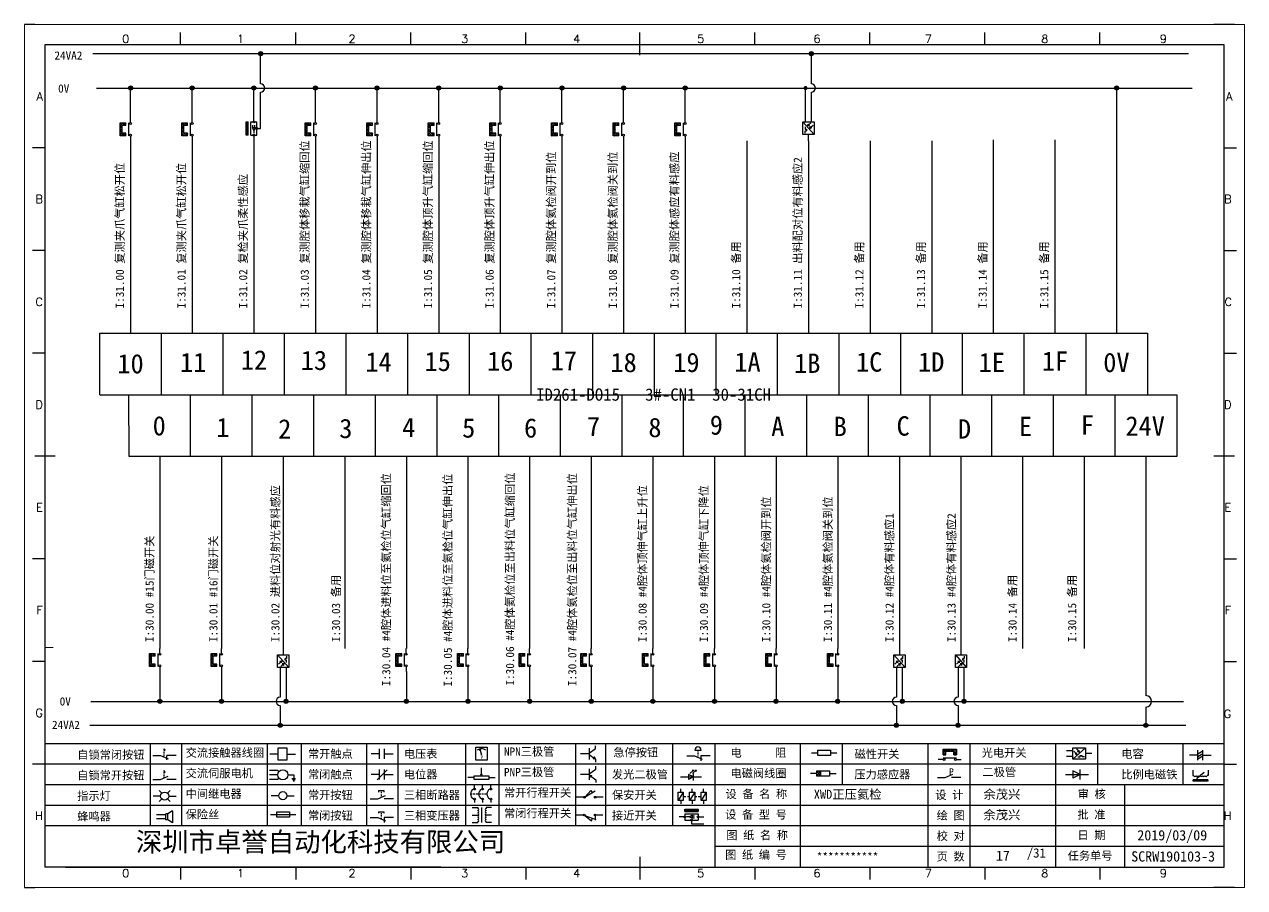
# Model space of a CAD drawing. Header units: millimetres. Extents: x -300 to 54435, y -106 to 60527.
# Drawn here: x 75.8 to 372.8, y 1288.7 to 1498.7 of the extents above; entities that cross this region are included whole.
import ezdxf
from ezdxf.enums import TextEntityAlignment as Align

# ---------------------------------------------------------------- set-up
doc = ezdxf.new("R2010")
doc.units = ezdxf.units.MM
doc.layers.add('AE_BOR', color=1, linetype='Continuous')
doc.layers.add('MISC', color=2, linetype='Continuous')
doc.styles.get("Standard").update_dxf_attribs({"font": ''})
doc.styles.add('WD', font='romans.shx', dxfattribs={"width": 0.8, "bigfont": 'gbcbig.shx'})
doc.styles.add('样式 0', font='')
doc.styles.add('汉字', font='')
doc.styles.get('Standard').set_extended_font_data('SimSun')
doc.styles.get('样式 0').set_extended_font_data('KaiTi_GB2312')
doc.styles.get('汉字').set_extended_font_data('新宋体')

# ---------------------------------------------------------------- blocks, each defined once
blk = doc.blocks.new('磁性开关')
at = {"linetype": 'ByBlock'}
h = blk.add_hatch(dxfattribs=at)
h.set_pattern_fill('ANSI31', color=256, scale=0.1, style=0)
h.paths.add_polyline_path([(-1910.88, -776.69), (-1910.88, -775.29), (-1907.69, -775.29), (-1907.69, -776.69), (-1908.31, -776.69), (-1908.31, -775.79), (-1910.25, -775.79), (-1910.25, -776.69)])
for p, q in [((-1910.91, -777.81), (-1912.09, -777.81)), ((-1910.88, -776.69), (-1910.88, -775.29)), ((-1910.88, -775.29), (-1907.69, -775.29)), ((-1910.88, -776.69), (-1910.25, -776.69)), ((-1910.88, -777.39), (-1907.69, -777.39)), ((-1910.25, -776.69), (-1910.25, -775.79)), ((-1910.25, -775.79), (-1908.31, -775.79)), ((-1908.31, -776.69), (-1908.31, -775.79)), ((-1908.31, -776.69), (-1907.69, -776.69)), ((-1907.69, -775.29), (-1907.69, -776.69)), ((-1907.66, -777.81), (-1906.48, -777.81))]:
    blk.add_line(p, q, dxfattribs=at)
for centre in [(-1910.68, -777.81), (-1907.88, -777.81)]:
    blk.add_circle(centre, 0.225, dxfattribs=at)
blk = doc.blocks.new('*U4')
at = {"linetype": 'ByBlock'}
for p, q in [((-1909.23, -780.45), (-1909.23, -780.67)), ((-1909.23, -780.45), (-1908.92, -780.84)), ((-1909.23, -780.84), (-1909.23, -781.05)), ((-1911.92, -782.07), (-1910.06, -782.07)), ((-1910.06, -782.07), (-1908.18, -782.88)), ((-1909.23, -781.23), (-1909.23, -781.44)), ((-1909.23, -781.61), (-1909.23, -781.83)), ((-1909.23, -782), (-1909.23, -782.21)), ((-1909.23, -782.38), (-1909.23, -782.43)), ((-1908.52, -783.07), (-1908.52, -782.07)), ((-1906.25, -782.07), (-1908.52, -782.07))]:
    blk.add_line(p, q, dxfattribs=at)
blk = doc.blocks.new('*U6')
at = {"linetype": 'ByBlock'}
for p, q in [((-1911.92, -792.89), (-1910.06, -792.89)), ((-1910.06, -792.89), (-1908.18, -792.08)), ((-1908.88, -791.17), (-1909.23, -790.71)), ((-1909.23, -790.71), (-1909.23, -790.92)), ((-1909.23, -791.09), (-1909.23, -791.31)), ((-1909.23, -791.48), (-1909.23, -791.69)), ((-1909.23, -791.86), (-1909.23, -792.08)), ((-1909.23, -792.25), (-1909.23, -792.47)), ((-1906.25, -792.89), (-1908.52, -792.89))]:
    blk.add_line(p, q, dxfattribs=at)
blk = doc.blocks.new('蜂鸣器')
at = {"linetype": 'ByBlock'}
for p, q in [((-1907.17, -795.53), (-1908.25, -796.26)), ((-1907.17, -795.53), (-1907.17, -798.41)), ((-1908.8, -796.48), (-1911.01, -796.48)), ((-1908.8, -797.46), (-1911.01, -797.46)), ((-1908.25, -796.26), (-1908.8, -796.26)), ((-1908.8, -797.68), (-1908.8, -796.26)), ((-1908.25, -797.68), (-1908.8, -797.68)), ((-1908.25, -797.68), (-1908.25, -796.26)), ((-1907.17, -798.41), (-1908.25, -797.68))]:
    blk.add_line(p, q, dxfattribs=at)
blk = doc.blocks.new('指示灯')
at = {"linetype": 'ByBlock'}
for p, q in [((-1854.25, -776.92), (-1856.06, -776.92)), ((-1854.62, -775.59), (-1853.97, -776.23)), ((-1854.62, -778.25), (-1853.97, -777.61)), ((-1851.9, -775.59), (-1852.54, -776.23)), ((-1851.9, -778.25), (-1852.54, -777.61)), ((-1852.26, -776.92), (-1850.45, -776.92))]:
    blk.add_line(p, q, dxfattribs=at)
blk.add_circle((-1853.26, -776.92), 0.992, dxfattribs=at)
blk = doc.blocks.new('光电开关')
at = {"linetype": 'ByBlock'}
h = blk.add_hatch(dxfattribs=at)
h.set_pattern_fill('ANSI31', color=256, scale=0.01, style=0)
h.set_pattern_definition([(45, (0.172267, 0), (-0.0224506403, 0.0224506403), [])])
h.paths.add_polyline_path([(-1882.44, -776.34), (-1882.5, -775.91), (-1882.68, -776.07)])
h.paths.add_polyline_path([(-1882.86, -776.23), (-1882.44, -776.34), (-1882.68, -776.07)])
h.paths.add_polyline_path([(-1883.05, -776.88), (-1883.11, -776.45), (-1883.29, -776.61)])
h.paths.add_polyline_path([(-1883.47, -776.77), (-1883.05, -776.88), (-1883.29, -776.61)])
for p, q in [((-1884.01, -775.96), (-1885.56, -775.96)), ((-1884.01, -777.39), (-1885.56, -777.39)), ((-1880.91, -775.3), (-1884.01, -778.05)), ((-1883.75, -776.09), (-1883.05, -776.88)), ((-1883.11, -776.45), (-1883.47, -776.77)), ((-1883.05, -776.88), (-1883.47, -776.77)), ((-1883.14, -775.55), (-1882.44, -776.34)), ((-1883.05, -776.88), (-1883.11, -776.45)), ((-1882.5, -775.91), (-1882.86, -776.23)), ((-1882.44, -776.34), (-1882.86, -776.23)), ((-1882.78, -777.47), (-1882.23, -777.47)), ((-1882.44, -776.34), (-1882.5, -775.91)), ((-1882.23, -777.47), (-1882.23, -777.14)), ((-1882.23, -777.14), (-1881.78, -777.14)), ((-1881.78, -777.47), (-1881.78, -777.14)), ((-1881.23, -777.47), (-1881.78, -777.47)), ((-1879.37, -776.67), (-1880.91, -776.67))]:
    blk.add_line(p, q, dxfattribs=at)
blk.add_lwpolyline([(-1884.01, -775.3), (-1880.91, -775.3), (-1880.91, -778.05), (-1884.01, -778.05)], close=True, dxfattribs=at)
blk = doc.blocks.new('交流接触器线圈')
at = {"linetype": 'ByBlock'}
for p, q in [((-1880.82, -781.77), (-1882.87, -781.77)), ((-1878.72, -781.77), (-1876.67, -781.77))]:
    blk.add_line(p, q, dxfattribs=at)
blk.add_lwpolyline([(-1880.82, -780.28), (-1878.72, -780.28), (-1878.72, -783.26), (-1880.82, -783.26)], close=True, dxfattribs=at)
blk = doc.blocks.new('交流伺服电机')
at = {"linetype": 'ByBlock'}
for p, q in [((-1880.97, -785.75), (-1882.94, -785.75)), ((-1880.97, -786.85), (-1882.94, -786.85)), ((-1880.97, -785.75), (-1880.65, -786.03)), ((-1878.49, -786.85), (-1877.07, -786.85)), ((-1877.07, -786.85), (-1877.07, -787.72)), ((-1880.97, -787.94), (-1882.94, -787.94)), ((-1880.97, -787.94), (-1880.65, -787.67)), ((-1877.54, -787.72), (-1876.59, -787.72)), ((-1877.38, -788.01), (-1876.75, -788.01)), ((-1877.23, -788.29), (-1876.9, -788.29))]:
    blk.add_line(p, q, dxfattribs=at)
blk.add_circle((-1879.73, -786.85), 1.24, dxfattribs=at)
blk = doc.blocks.new('中间继电器')
at = {"linetype": 'ByBlock'}
for p, q in [((-1880.72, -791.92), (-1882.54, -791.92)), ((-1878.74, -791.92), (-1876.92, -791.92))]:
    blk.add_line(p, q, dxfattribs=at)
blk.add_circle((-1879.73, -791.92), 0.992, dxfattribs=at)
blk = doc.blocks.new('保险丝')
at = {"linetype": 'ByBlock'}
blk.add_line((-1882.72, -796.49), (-1876.55, -796.49), dxfattribs=at)
blk.add_lwpolyline([(-1881.2, -795.86), (-1878.06, -795.86), (-1878.06, -797.12), (-1881.2, -797.12)], close=True, dxfattribs=at)
blk = doc.blocks.new('常开按钮')
at = {"linetype": 'ByBlock'}
for p, q in [((-1910.06, -787.73), (-1908.18, -786.93)), ((-1909.9, -785.68), (-1908.56, -785.68)), ((-1909.9, -785.68), (-1909.9, -786.07)), ((-1909.23, -785.68), (-1909.23, -785.89)), ((-1909.23, -786.06), (-1909.23, -786.28)), ((-1909.23, -786.45), (-1909.23, -786.67)), ((-1909.23, -786.84), (-1909.23, -787.05)), ((-1908.56, -785.68), (-1908.56, -786.07)), ((-1911.92, -787.73), (-1910.06, -787.73)), ((-1909.23, -787.22), (-1909.23, -787.38)), ((-1906.25, -787.73), (-1908.52, -787.73))]:
    blk.add_line(p, q, dxfattribs=at)
blk = doc.blocks.new('常开触点')
at = {"linetype": 'ByBlock'}
for p, q in [((-1853.82, -782.99), (-1853.82, -780.56)), ((-1852.6, -782.99), (-1852.6, -780.56)), ((-1853.82, -781.77), (-1855.88, -781.77)), ((-1852.6, -781.77), (-1850.55, -781.77))]:
    blk.add_line(p, q, dxfattribs=at)
blk = doc.blocks.new('常闭触点')
at = {"linetype": 'ByBlock'}
for p, q in [((-1853.82, -786.77), (-1855.88, -786.77)), ((-1852.01, -785.66), (-1854.43, -788.1)), ((-1853.82, -787.99), (-1853.82, -785.56)), ((-1852.6, -787.99), (-1852.6, -785.56)), ((-1852.6, -786.77), (-1850.55, -786.77))]:
    blk.add_line(p, q, dxfattribs=at)
blk = doc.blocks.new('常闭按钮')
at = {"linetype": 'ByBlock'}
for p, q in [((-1856.13, -792.28), (-1854.28, -792.28)), ((-1854.28, -792.28), (-1852.4, -793.09)), ((-1854.11, -790.83), (-1852.77, -790.83)), ((-1854.11, -790.83), (-1854.11, -791.22)), ((-1853.44, -790.83), (-1853.44, -791.04)), ((-1853.44, -791.21), (-1853.44, -791.43)), ((-1853.44, -791.6), (-1853.44, -791.82)), ((-1853.44, -791.99), (-1853.44, -792.2)), ((-1853.44, -792.37), (-1853.44, -792.53)), ((-1852.77, -790.83), (-1852.77, -791.22)), ((-1850.47, -792.28), (-1852.73, -792.28)), ((-1852.73, -792.28), (-1852.73, -793.43))]:
    blk.add_line(p, q, dxfattribs=at)
blk = doc.blocks.new('电磁阀线圈')
at = {"linetype": 'ByBlock'}
for p, q in [((-1854.61, -795.92), (-1853.75, -797.16)), ((-1853.75, -795.92), (-1854.61, -797.16)), ((-1853.75, -795.92), (-1853.75, -797.16)), ((-1854.61, -796.54), (-1856.17, -796.54)), ((-1851.53, -796.54), (-1849.97, -796.54))]:
    blk.add_line(p, q, dxfattribs=at)
blk.add_lwpolyline([(-1854.61, -795.92), (-1851.53, -795.92), (-1851.53, -797.16), (-1854.61, -797.16)], close=True, dxfattribs=at)
blk = doc.blocks.new('电压表')
at = {"linetype": 'ByBlock'}
for p, q in [((-1814.84, -780.75), (-1814.91, -781.13)), ((-1814.6, -781.05), (-1814.91, -781.13)), ((-1814.84, -780.75), (-1814.46, -782.26)), ((-1814.84, -780.75), (-1814.6, -781.05))]:
    blk.add_line(p, q, dxfattribs=at)
blk.add_lwpolyline([(-1815.84, -780.34), (-1813.07, -780.34), (-1813.07, -783.49), (-1815.84, -783.49)], close=True, dxfattribs=at)
blk.add_arc((-1814.46, -782.26), 1.56, 46.8313, 133.1687, dxfattribs=at)
at = {"linetype": 'ByBlock', "insert": (-1814.7, -782.39), "char_height": 0.75, "width": 0.6768, "attachment_point": 1}
blk.add_mtext('V', dxfattribs=at)
blk = doc.blocks.new('电位器')
at = {"linetype": 'ByBlock'}
for p, q in [((-1814.45, -787.3), (-1814.62, -786.96)), ((-1814.62, -786.96), (-1814.27, -786.96)), ((-1814.45, -787.3), (-1814.45, -785.39)), ((-1814.45, -787.3), (-1814.27, -786.96)), ((-1816.21, -787.75), (-1817.79, -787.75)), ((-1812.68, -787.75), (-1811.1, -787.75))]:
    blk.add_line(p, q, dxfattribs=at)
blk.add_lwpolyline([(-1816.21, -787.3), (-1812.68, -787.3), (-1812.68, -788.2), (-1816.21, -788.2)], close=True, dxfattribs=at)
blk = doc.blocks.new('三相断路器')
at = {"linetype": 'ByBlock'}
for p, q in [((-1816.17, -790.33), (-1816.17, -789.7)), ((-1814.17, -790.33), (-1814.17, -789.7)), ((-1812.18, -790.33), (-1812.18, -789.7)), ((-1817.14, -791.74), (-1816.72, -791.74)), ((-1816.45, -791.74), (-1816.03, -791.74)), ((-1815.76, -791.74), (-1815.34, -791.74)), ((-1815.07, -791.74), (-1814.65, -791.74)), ((-1814.38, -791.74), (-1813.96, -791.74)), ((-1813.69, -791.74), (-1813.27, -791.74)), ((-1816.17, -793.19), (-1816.17, -793.83)), ((-1814.17, -793.19), (-1814.17, -793.83)), ((-1812.18, -793.19), (-1812.18, -793.83))]:
    blk.add_line(p, q, dxfattribs=at)
for centre in [(-1816.17, -790.55), (-1816.17, -792.98), (-1814.17, -790.55), (-1814.17, -792.98), (-1812.18, -790.55), (-1812.18, -792.98)]:
    blk.add_circle(centre, 0.219, dxfattribs=at)
for centre in [(-1815.81, -791.74), (-1813.82, -791.74), (-1811.83, -791.74)]:
    blk.add_arc(centre, 1.32, 115.5791, 244.4209, dxfattribs=at)
blk = doc.blocks.new('三相变压器')
at = {"linetype": 'ByBlock'}
for p, q in [((-1816.69, -795.03), (-1815.37, -795.03)), ((-1815.37, -795.03), (-1815.37, -795.24)), ((-1814.34, -798.7), (-1814.34, -795.04)), ((-1812, -795.03), (-1813.32, -795.03)), ((-1813.32, -795.03), (-1813.32, -795.24)), ((-1816.69, -796.87), (-1815.37, -796.87)), ((-1816.69, -798.71), (-1815.37, -798.71)), ((-1815.37, -798.71), (-1815.37, -798.5)), ((-1812, -796.87), (-1813.32, -796.87)), ((-1813.32, -798.71), (-1813.32, -798.5)), ((-1812, -798.71), (-1813.32, -798.71))]:
    blk.add_line(p, q, dxfattribs=at)
for centre, start, end in [((-1815.37, -795.51), 270, 90), ((-1815.37, -796.06), 270, 90), ((-1813.32, -795.51), 90, 270), ((-1813.32, -796.06), 90, 270), ((-1815.37, -796.6), 270, 90), ((-1815.37, -797.14), 270, 90), ((-1815.37, -797.68), 270, 90), ((-1815.37, -798.23), 270, 90), ((-1813.32, -796.6), 90, 270), ((-1813.32, -797.14), 90, 270), ((-1813.32, -797.68), 90, 270), ((-1813.32, -798.23), 90, 270)]:
    blk.add_arc(centre, 0.271, start, end, dxfattribs=at)
blk = doc.blocks.new('压力感应器')
at = {"linetype": 'ByBlock'}
for p, q in [((-1817.44, -777.73), (-1815.59, -777.73)), ((-1815.59, -777.73), (-1813.71, -776.93)), ((-1811.78, -777.73), (-1814.05, -777.73))]:
    blk.add_line(p, q, dxfattribs=at)
at = {"linetype": 'ByBlock', "insert": (-1814.65, -775.48), "char_height": 1.68, "width": 1.2242, "attachment_point": 1}
blk.add_mtext('{\\fNSimSun|b0|i0|c134|p49;P}', dxfattribs=at)
blk = doc.blocks.new('二极管')
at = {"linetype": 'ByBlock'}
for p, q in [((-1787.52, -776.77), (-1781.92, -776.77)), ((-1783.97, -776.77), (-1785.69, -775.9)), ((-1785.69, -775.9), (-1785.69, -777.65)), ((-1783.97, -776.77), (-1785.69, -777.65)), ((-1783.97, -777.99), (-1783.97, -775.56))]:
    blk.add_line(p, q, dxfattribs=at)
blk = doc.blocks.new('NPN三极管')
at = {"linetype": 'ByBlock'}
for p, q in [((-1785.73, -780.61), (-1785.73, -783.32)), ((-1785.73, -781.82), (-1784.15, -780.66)), ((-1784.15, -780.66), (-1784.15, -779.98)), ((-1785.73, -781.97), (-1787.81, -781.97)), ((-1785.73, -782.11), (-1784.15, -783.27)), ((-1784.41, -782.73), (-1784.74, -783.18)), ((-1784.15, -783.27), (-1784.74, -783.18)), ((-1784.15, -783.27), (-1784.41, -782.73)), ((-1784.15, -783.27), (-1784.15, -783.96))]:
    blk.add_line(p, q, dxfattribs=at)
blk = doc.blocks.new('PNP三极管')
at = {"linetype": 'ByBlock'}
for p, q in [((-1784.9, -786.74), (-1786.98, -786.74)), ((-1784.9, -785.38), (-1784.9, -788.09)), ((-1784.9, -786.59), (-1783.32, -785.43)), ((-1784.9, -786.88), (-1783.32, -788.04)), ((-1784.9, -786.88), (-1784.31, -786.97)), ((-1784.9, -786.88), (-1784.64, -787.42)), ((-1784.31, -786.97), (-1784.64, -787.42)), ((-1783.32, -785.43), (-1783.32, -784.75)), ((-1783.32, -788.04), (-1783.32, -788.73))]:
    blk.add_line(p, q, dxfattribs=at)
blk = doc.blocks.new('常开行程开关')
at = {"linetype": 'ByBlock'}
for p, q in [((-1786.29, -792.3), (-1788.01, -792.3)), ((-1785.89, -792.17), (-1784.52, -790.62)), ((-1785.89, -792.17), (-1783.43, -790.72)), ((-1784.52, -790.62), (-1784.19, -791.17)), ((-1781.48, -792.3), (-1783.21, -792.3))]:
    blk.add_line(p, q, dxfattribs=at)
for centre in [(-1786.07, -792.3), (-1783.42, -792.3)]:
    blk.add_circle(centre, 0.219, dxfattribs=at)
blk = doc.blocks.new('常闭行程开关')
at = {"linetype": 'ByBlock'}
for p, q in [((-1786.34, -796.62), (-1788.07, -796.62)), ((-1785.93, -796.72), (-1783.25, -797.7)), ((-1785.93, -796.72), (-1784.3, -798)), ((-1784.3, -798), (-1784.08, -797.4)), ((-1783.48, -796.84), (-1783.48, -797.85)), ((-1781.54, -796.62), (-1783.26, -796.62))]:
    blk.add_line(p, q, dxfattribs=at)
for centre in [(-1786.12, -796.62), (-1783.48, -796.62)]:
    blk.add_circle(centre, 0.219, dxfattribs=at)
blk = doc.blocks.new('电容')
at = {"linetype": 'ByBlock'}
for p, q in [((-1756.08, -782.99), (-1756.08, -780.56)), ((-1754.86, -780.79), (-1756.08, -781.55)), ((-1754.86, -782.99), (-1754.86, -780.56)), ((-1756.08, -781.77), (-1758.13, -781.77)), ((-1754.86, -781.44), (-1756.08, -782.2)), ((-1754.86, -781.99), (-1756.08, -782.75)), ((-1754.86, -781.77), (-1752.81, -781.77))]:
    blk.add_line(p, q, dxfattribs=at)
blk = doc.blocks.new('发光二极管')
at = {"linetype": 'ByBlock'}
for p, q in [((-1758.01, -786.77), (-1752.89, -786.77)), ((-1754.84, -786.77), (-1756.04, -786.16)), ((-1756.04, -786.16), (-1756.04, -787.39)), ((-1754.84, -786.77), (-1756.04, -787.39)), ((-1755.78, -785.92), (-1754.89, -785.14)), ((-1754.89, -785.14), (-1755.2, -785.22)), ((-1755.2, -785.22), (-1755.01, -785.43)), ((-1755.08, -785.92), (-1754.18, -785.14)), ((-1754.89, -785.14), (-1755.01, -785.43)), ((-1754.84, -787.63), (-1754.84, -785.92)), ((-1754.18, -785.14), (-1754.49, -785.22)), ((-1754.49, -785.22), (-1754.31, -785.43)), ((-1754.18, -785.14), (-1754.31, -785.43))]:
    blk.add_line(p, q, dxfattribs=at)
blk = doc.blocks.new('比例电磁阀')
at = {"linetype": 'ByBlock'}
for p, q in [((-1757.26, -775.38), (-1757.26, -776.71)), ((-1757.26, -776.71), (-1757.05, -776.71)), ((-1753.6, -777.73), (-1757.25, -777.73)), ((-1757.25, -778.13), (-1757.25, -777.73)), ((-1753.6, -778.13), (-1757.25, -778.13)), ((-1754.5, -775.98), (-1756.35, -777.44)), ((-1756.35, -777.44), (-1756.25, -777.25)), ((-1756.35, -777.44), (-1756.15, -777.38)), ((-1756.15, -777.38), (-1756.25, -777.25)), ((-1753.58, -776.71), (-1753.8, -776.71)), ((-1753.6, -777.73), (-1753.6, -778.13)), ((-1753.58, -775.38), (-1753.58, -776.71))]:
    blk.add_line(p, q, dxfattribs=at)
for centre in [(-1756.78, -776.71), (-1756.24, -776.71), (-1755.7, -776.71), (-1755.15, -776.71), (-1754.61, -776.71), (-1754.07, -776.71)]:
    blk.add_arc(centre, 0.271, 180, 0, dxfattribs=at)
blk = doc.blocks.new('保安开关')
at = {"linetype": 'ByBlock'}
for p, q in [((-1757.96, -790.79), (-1757.96, -789.97)), ((-1755.17, -790.79), (-1755.17, -789.97)), ((-1752.39, -790.79), (-1752.39, -789.97)), ((-1757.33, -790.79), (-1758.6, -792.81)), ((-1757.96, -792.81), (-1757.96, -793.62)), ((-1757.33, -791.8), (-1756.72, -791.8)), ((-1756.35, -791.8), (-1755.89, -791.8)), ((-1754.54, -790.79), (-1755.81, -792.81)), ((-1755.17, -792.81), (-1755.17, -793.62)), ((-1754.52, -791.8), (-1754.06, -791.8)), ((-1753.69, -791.8), (-1753.08, -791.8)), ((-1751.75, -790.79), (-1753.02, -792.81)), ((-1752.39, -792.81), (-1752.39, -793.62))]:
    blk.add_line(p, q, dxfattribs=at)
for points in [[(-1758.6, -790.79), (-1757.33, -790.79), (-1757.33, -792.81), (-1758.6, -792.81)], [(-1755.81, -790.79), (-1754.54, -790.79), (-1754.54, -792.81), (-1755.81, -792.81)], [(-1753.02, -790.79), (-1751.75, -790.79), (-1751.75, -792.81), (-1753.02, -792.81)]]:
    blk.add_lwpolyline(points, close=True, dxfattribs=at)
blk = doc.blocks.new('接近开关')
at = {"linetype": 'ByBlock'}
h = blk.add_hatch(dxfattribs=at)
h.set_pattern_fill('ANSI31', color=256, scale=0.01, style=0)
h.set_pattern_definition([(45, (-89.131516, -30.795668), (-0.0224506403, 0.0224506403), [])])
h.paths.add_polyline_path([(-1516.96, -1123.35), (-1516.96, -1122.85), (-1513.76, -1122.85), (-1513.76, -1123.35)])
for p, q in [((-1517.18, -1124.71), (-1518.36, -1124.71)), ((-1516.96, -1123.35), (-1516.96, -1122.85)), ((-1516.96, -1122.85), (-1513.76, -1122.85)), ((-1516.96, -1123.35), (-1513.76, -1123.35)), ((-1516.96, -1123.95), (-1513.76, -1123.95)), ((-1516.96, -1123.95), (-1516.96, -1125.47)), ((-1516.96, -1125.47), (-1513.76, -1125.47)), ((-1515.91, -1124.71), (-1516.45, -1124.71)), ((-1515.11, -1124.31), (-1515.91, -1124.71)), ((-1515.11, -1125.11), (-1515.91, -1124.71)), ((-1515.33, -1124.53), (-1515.17, -1124.53)), ((-1515.33, -1124.88), (-1515.17, -1124.88)), ((-1515.25, -1124.45), (-1515.25, -1124.61)), ((-1515.11, -1124.31), (-1515.11, -1125.11)), ((-1515.11, -1124.48), (-1514.58, -1124.48)), ((-1515.11, -1124.94), (-1514.58, -1124.94)), ((-1513.76, -1122.85), (-1513.76, -1123.35)), ((-1513.76, -1123.95), (-1513.76, -1125.47)), ((-1513.54, -1124.71), (-1512.36, -1124.71)), ((-1515.36, -1125.69), (-1515.36, -1126.36)), ((-1515.36, -1126.36), (-1512.36, -1126.36))]:
    blk.add_line(p, q, dxfattribs=at)
for centre in [(-1516.96, -1124.71), (-1515.36, -1125.47), (-1513.76, -1124.71)]:
    blk.add_circle(centre, 0.225, dxfattribs=at)
blk = doc.blocks.new('电阻')
at = {"linetype": 'ByBlock'}
for p, q in [((-3.09, 0), (-1.57, 0)), ((1.57, 0), (3.09, 0))]:
    blk.add_line(p, q, dxfattribs=at)
blk.add_lwpolyline([(-1.57, 0.63), (1.57, 0.63), (1.57, -0.63), (-1.57, -0.63)], close=True, dxfattribs=at)
blk = doc.blocks.new('急停按钮')
at = {"linetype": 'ByBlock'}
for p, q in [((-1.86, 0), (0, 0)), ((0, 0), (1.88, -0.81)), ((0.06, 1.45), (1.61, 1.45)), ((0.83, 1.45), (0.83, 1.24)), ((0.83, 1.07), (0.83, 0.85)), ((0.83, 0.68), (0.83, 0.47)), ((0.83, 0.29), (0.83, 0.08)), ((3.81, 0), (1.54, 0)), ((1.54, 0), (1.54, -1.15)), ((0.83, -0.09), (0.83, -0.24))]:
    blk.add_line(p, q, dxfattribs=at)
blk.add_arc((0.83, 1.45), 0.774, 0, 180)

msp = doc.modelspace()

# ---------------------------------------------------------------- hatches: boundary and pattern name
at = {"lineweight": -2}
h = msp.add_hatch(color=0, dxfattribs=at)
edge = h.paths.add_edge_path()
edge.add_arc((133.291, 1491.582), 0.5, 0, 360)
h = msp.add_hatch(color=0, dxfattribs=at)
edge = h.paths.add_edge_path()
edge.add_arc((267.356, 1491.582), 0.5, 0, 360)
h = msp.add_hatch(color=0, dxfattribs=at)
edge = h.paths.add_edge_path()
edge.add_arc((101.643, 1483.219), 0.5, 0, 360)
h = msp.add_hatch(color=0, dxfattribs=at)
edge = h.paths.add_edge_path()
edge.add_arc((116.643, 1483.219), 0.5, 0, 360)
h = msp.add_hatch(color=0, dxfattribs=at)
edge = h.paths.add_edge_path()
edge.add_arc((131.643, 1483.219), 0.5, 0, 360)
h = msp.add_hatch(color=0, dxfattribs=at)
edge = h.paths.add_edge_path()
edge.add_arc((146.643, 1483.219), 0.5, 0, 360)
h = msp.add_hatch(color=0, dxfattribs=at)
edge = h.paths.add_edge_path()
edge.add_arc((161.643, 1483.219), 0.5, 0, 360)
h = msp.add_hatch(color=0, dxfattribs=at)
edge = h.paths.add_edge_path()
edge.add_arc((176.643, 1483.219), 0.5, 0, 360)
h = msp.add_hatch(color=0, dxfattribs=at)
edge = h.paths.add_edge_path()
edge.add_arc((191.643, 1483.219), 0.5, 0, 360)
h = msp.add_hatch(color=0, dxfattribs=at)
edge = h.paths.add_edge_path()
edge.add_arc((206.643, 1483.219), 0.5, 0, 360)
h = msp.add_hatch(color=0, dxfattribs=at)
edge = h.paths.add_edge_path()
edge.add_arc((221.643, 1483.219), 0.5, 0, 360)
h = msp.add_hatch(color=0, dxfattribs=at)
edge = h.paths.add_edge_path()
edge.add_arc((236.643, 1483.219), 0.5, 0, 360)
h = msp.add_hatch(color=0, dxfattribs=at)
edge = h.paths.add_edge_path()
edge.add_arc((265.93, 1483.219), 0.5, 0, 360)
h = msp.add_hatch(color=0, dxfattribs=at)
edge = h.paths.add_edge_path()
edge.add_arc((341.643, 1483.219), 0.5, 0, 360)
h = msp.add_hatch(color=0, dxfattribs=at)
edge = h.paths.add_edge_path()
edge.add_arc((108.768, 1334.007), 0.5, 0, 360)
h = msp.add_hatch(color=0, dxfattribs=at)
edge = h.paths.add_edge_path()
edge.add_arc((123.768, 1334.007), 0.5, 0, 360)
h = msp.add_hatch(color=0, dxfattribs=at)
edge = h.paths.add_edge_path()
edge.add_arc((139.48, 1334.007), 0.5, 0, 360)
h = msp.add_hatch(color=0, dxfattribs=at)
edge = h.paths.add_edge_path()
edge.add_arc((168.768, 1334.007), 0.5, 0, 360)
h = msp.add_hatch(color=0, dxfattribs=at)
edge = h.paths.add_edge_path()
edge.add_arc((183.768, 1334.007), 0.5, 0, 360)
h = msp.add_hatch(color=0, dxfattribs=at)
edge = h.paths.add_edge_path()
edge.add_arc((198.768, 1334.007), 0.5, 0, 360)
h = msp.add_hatch(color=0, dxfattribs=at)
edge = h.paths.add_edge_path()
edge.add_arc((213.768, 1334.007), 0.5, 0, 360)
h = msp.add_hatch(color=0, dxfattribs=at)
edge = h.paths.add_edge_path()
edge.add_arc((228.768, 1334.007), 0.5, 0, 360)
h = msp.add_hatch(color=0, dxfattribs=at)
edge = h.paths.add_edge_path()
edge.add_arc((243.768, 1334.007), 0.5, 0, 360)
h = msp.add_hatch(color=0, dxfattribs=at)
edge = h.paths.add_edge_path()
edge.add_arc((258.768, 1334.007), 0.5, 0, 360)
h = msp.add_hatch(color=0, dxfattribs=at)
edge = h.paths.add_edge_path()
edge.add_arc((273.768, 1334.007), 0.5, 0, 360)
h = msp.add_hatch(color=0, dxfattribs=at)
edge = h.paths.add_edge_path()
edge.add_arc((289.48, 1334.007), 0.5, 0, 360)
h = msp.add_hatch(color=0, dxfattribs=at)
edge = h.paths.add_edge_path()
edge.add_arc((304.48, 1334.007), 0.5, 0, 360)
h = msp.add_hatch(color=0, dxfattribs=at)
edge = h.paths.add_edge_path()
edge.add_arc((138.055, 1328.19), 0.5, 0, 360)
h = msp.add_hatch(color=0, dxfattribs=at)
edge = h.paths.add_edge_path()
edge.add_arc((288.055, 1328.19), 0.5, 0, 360)
h = msp.add_hatch(color=0, dxfattribs=at)
edge = h.paths.add_edge_path()
edge.add_arc((303.055, 1328.19), 0.5, 0, 360)
h = msp.add_hatch(color=0, dxfattribs=at)
edge = h.paths.add_edge_path()
edge.add_arc((348.768, 1328.19), 0.5, 0, 360)

# ---------------------------------------------------------------- linework, layer by layer
at = {"color": 7}
for p, q in [((367.805, 1493.697), (80.805, 1493.697)), ((80.805, 1493.697), (80.805, 1293.697)), ((367.805, 1293.697), (367.805, 1493.697)), ((85.835, 1293.697), (365.335, 1293.697)), ((206.602, 1293.697), (266.552, 1293.697)), ((266.552, 1293.697), (335.337, 1293.697))]:
    msp.add_line(p, q, dxfattribs=at)
at = {"color": 0, "lineweight": -2}
for p, q in [((92.43, 1491.582), (359.183, 1491.582)), ((267.356, 1484.219), (267.356, 1491.582)), ((93.314, 1483.219), (360.067, 1483.219)), ((101.643, 1475.975), (101.643, 1483.219)), ((116.643, 1475.975), (116.643, 1483.219)), ((146.643, 1475.975), (146.643, 1483.219)), ((161.643, 1475.975), (161.643, 1483.219)), ((176.643, 1475.975), (176.643, 1483.219)), ((191.643, 1475.975), (191.643, 1483.219)), ((206.643, 1475.975), (206.643, 1483.219)), ((221.643, 1475.975), (221.643, 1483.219)), ((236.643, 1475.975), (236.643, 1483.219)), ((265.93, 1476.553), (265.93, 1483.219)), ((267.356, 1476.553), (267.356, 1482.219)), ((341.643, 1483.219), (341.643, 1423.613)), ((101.643, 1470.363), (101.643, 1423.613)), ((116.643, 1470.363), (116.643, 1423.613)), ((131.643, 1470.363), (131.643, 1423.613)), ((146.643, 1470.363), (146.643, 1423.613)), ((161.643, 1470.363), (161.643, 1423.613)), ((176.643, 1470.363), (176.643, 1423.613)), ((191.643, 1470.363), (191.643, 1423.613)), ((206.643, 1470.363), (206.643, 1423.613)), ((221.643, 1470.363), (221.643, 1423.613)), ((236.643, 1470.363), (236.643, 1423.613)), ((251.643, 1470.363), (251.643, 1423.613)), ((266.643, 1470.363), (266.643, 1423.613)), ((281.643, 1470.363), (281.643, 1423.613)), ((296.643, 1470.363), (296.643, 1423.613)), ((311.643, 1470.646), (311.643, 1423.613)), ((326.643, 1470.646), (326.643, 1423.613)), ((334.143, 1423.613), (334.143, 1408.613)), ((94.143, 1408.613), (356.268, 1408.613)), ((116.268, 1393.613), (116.268, 1408.613)), ((131.268, 1393.613), (131.268, 1408.613)), ((146.268, 1393.613), (146.268, 1408.613)), ((161.268, 1393.613), (161.268, 1408.613)), ((176.268, 1393.613), (176.268, 1408.613)), ((191.268, 1393.613), (191.268, 1408.613)), ((206.268, 1393.613), (206.268, 1408.613)), ((221.268, 1393.613), (221.268, 1408.613)), ((236.268, 1393.613), (236.268, 1408.613)), ((251.268, 1393.613), (251.268, 1408.613)), ((266.268, 1393.613), (266.268, 1408.613)), ((281.268, 1393.613), (281.268, 1408.613)), ((296.268, 1393.613), (296.268, 1408.613)), ((311.268, 1393.613), (311.268, 1408.613)), ((326.268, 1393.613), (326.268, 1408.613)), ((341.268, 1408.613), (341.268, 1408.613)), ((341.268, 1393.613), (341.268, 1408.613)), ((108.768, 1393.613), (108.768, 1346.863)), ((123.768, 1393.613), (123.768, 1346.863)), ((138.768, 1393.613), (138.768, 1346.863)), ((153.768, 1393.613), (153.768, 1346.863)), ((168.768, 1393.613), (168.768, 1346.863)), ((183.768, 1393.613), (183.768, 1346.863)), ((198.768, 1393.613), (198.768, 1346.863)), ((213.768, 1393.613), (213.768, 1346.863)), ((228.768, 1393.613), (228.768, 1346.863)), ((243.768, 1393.613), (243.768, 1346.863)), ((258.768, 1393.613), (258.768, 1346.863)), ((273.768, 1393.613), (273.768, 1346.863)), ((288.768, 1393.613), (288.768, 1346.863)), ((303.768, 1393.613), (303.768, 1346.863)), ((318.768, 1393.613), (318.768, 1346.863)), ((333.768, 1393.613), (333.768, 1346.863)), ((348.768, 1393.613), (348.768, 1335.401)), ((108.768, 1341.251), (108.768, 1334.007)), ((123.768, 1341.251), (123.768, 1334.007)), ((138.055, 1340.672), (138.055, 1335.007)), ((139.48, 1340.672), (139.48, 1334.007)), ((168.768, 1341.251), (168.768, 1334.007)), ((183.768, 1341.251), (183.768, 1334.007)), ((198.768, 1341.251), (198.768, 1334.007)), ((213.768, 1341.251), (213.768, 1334.007)), ((228.768, 1341.251), (228.768, 1334.007)), ((243.768, 1341.251), (243.768, 1334.007)), ((258.768, 1341.251), (258.768, 1334.007)), ((273.768, 1341.251), (273.768, 1334.007)), ((288.055, 1340.672), (288.055, 1335.007)), ((289.48, 1340.672), (289.48, 1334.007)), ((303.055, 1340.672), (303.055, 1335.007)), ((304.48, 1340.672), (304.48, 1334.007)), ((91.946, 1334.007), (357.936, 1334.007)), ((138.055, 1333.007), (138.055, 1328.19)), ((288.055, 1333.007), (288.055, 1328.19)), ((303.055, 1333.007), (303.055, 1328.19)), ((348.768, 1332.613), (348.768, 1328.19)), ((91.709, 1328.19), (358.462, 1328.19))]:
    msp.add_line(p, q, dxfattribs=at)
for p, q in [((133.291, 1484.219), (133.291, 1491.582)), ((131.643, 1476.365), (131.643, 1483.219)), ((133.291, 1476.365), (133.291, 1482.219))]:
    msp.add_line(p, q)
at = {"color": 7, "lineweight": 9, "ltscale": 0.1}
for p, q in [((80.805, 1347.125), (82.804, 1347.125)), ((177.14, 1293.697), (206.602, 1293.697)), ((205.244, 1293.697), (205.244, 1293.697)), ((205.244, 1293.697), (205.244, 1293.697)), ((205.244, 1293.697), (205.244, 1293.697)), ((205.244, 1293.697), (205.244, 1293.697))]:
    msp.add_line(p, q, dxfattribs=at)
at = {"color": 7, "linetype": 'ByBlock'}
for p, q in [((367.805, 1323.697), (80.805, 1323.697)), ((367.805, 1318.697), (80.805, 1318.697)), ((367.805, 1313.697), (80.805, 1313.697)), ((367.805, 1308.697), (80.805, 1308.697)), ((367.805, 1303.697), (80.805, 1303.697)), ((367.805, 1298.697), (243.828, 1298.697))]:
    msp.add_line(p, q, dxfattribs=at)
at = {"color": 7, "lineweight": -2}
for p, q in [((106.384, 1323.697), (106.384, 1303.697)), ((114.061, 1323.697), (114.061, 1303.697)), ((134.851, 1323.697), (134.851, 1303.697)), ((143.204, 1323.697), (143.204, 1303.697)), ((159.059, 1323.697), (159.059, 1303.697)), ((166.708, 1323.697), (166.708, 1303.697)), ((183.2, 1323.697), (183.2, 1303.697)), ((191.302, 1323.697), (191.302, 1303.697)), ((209.921, 1323.697), (209.921, 1303.697)), ((217.28, 1323.697), (217.28, 1303.697)), ((233.591, 1323.697), (233.591, 1303.697)), ((243.828, 1323.697), (243.828, 1293.781)), ((264.639, 1323.697), (264.639, 1313.697)), ((274.877, 1323.697), (274.877, 1313.697)), ((295.687, 1323.697), (295.687, 1313.697)), ((305.925, 1323.697), (305.925, 1313.697)), ((326.735, 1323.697), (326.735, 1313.697)), ((336.973, 1323.697), (336.973, 1313.697)), ((357.783, 1323.697), (357.783, 1313.697)), ((264.639, 1313.697), (264.639, 1293.781)), ((295.687, 1313.697), (295.687, 1293.697)), ((305.925, 1313.697), (305.925, 1293.697)), ((326.735, 1313.697), (326.735, 1293.697)), ((343.588, 1313.697), (343.588, 1293.697))]:
    msp.add_line(p, q, dxfattribs=at)
at = {"color": 7, "ltscale": 2}
for p, q in [((367.805, 1293.697), (367.805, 1315.143)), ((177.14, 1293.697), (80.805, 1293.697)), ((335.337, 1293.697), (365.335, 1293.697)), ((335.337, 1293.697), (367.805, 1293.697))]:
    msp.add_line(p, q, dxfattribs=at)
at = {"color": 0, "lineweight": -2}
for points in [[(94.143, 1423.613), (109.143, 1423.613)], [(94.143, 1408.613), (94.143, 1423.613)], [(109.143, 1423.613), (124.143, 1423.613)], [(109.143, 1408.613), (109.143, 1423.613)], [(124.143, 1423.613), (139.143, 1423.613)], [(124.143, 1408.613), (124.143, 1423.613)], [(139.143, 1423.613), (154.143, 1423.613)], [(139.143, 1408.613), (139.143, 1423.613)], [(154.143, 1423.613), (169.143, 1423.613)], [(154.143, 1408.613), (154.143, 1423.613)], [(169.143, 1423.613), (184.143, 1423.613)], [(169.143, 1408.613), (169.143, 1423.613)], [(184.143, 1423.613), (199.143, 1423.613)], [(184.143, 1408.613), (184.143, 1423.613)], [(199.143, 1423.613), (214.143, 1423.613)], [(199.143, 1408.613), (199.143, 1423.613)], [(214.143, 1423.613), (229.143, 1423.613)], [(214.143, 1408.613), (214.143, 1423.613)], [(229.143, 1423.613), (244.143, 1423.613)], [(229.143, 1408.613), (229.143, 1423.613)], [(244.143, 1423.613), (259.143, 1423.613)], [(244.143, 1408.613), (244.143, 1423.613)], [(259.143, 1423.613), (274.143, 1423.613)], [(259.143, 1408.613), (259.143, 1423.613)], [(274.143, 1423.613), (289.143, 1423.613)], [(274.143, 1408.613), (274.143, 1423.613)], [(289.143, 1423.613), (304.143, 1423.613)], [(289.143, 1408.613), (289.143, 1423.613)], [(304.143, 1423.613), (319.143, 1423.613)], [(304.143, 1408.613), (304.143, 1423.613)], [(319.143, 1423.613), (334.143, 1423.613)], [(319.143, 1408.613), (319.143, 1423.613)], [(334.143, 1423.613), (349.143, 1423.613), (349.143, 1408.613)], [(116.268, 1393.613), (101.268, 1393.613), (101.232, 1408.613)], [(356.268, 1408.613), (356.268, 1393.613), (341.268, 1393.613)], [(131.268, 1393.613), (116.268, 1393.613)], [(146.268, 1393.613), (131.268, 1393.613)], [(161.268, 1393.613), (146.268, 1393.613)], [(176.268, 1393.613), (161.268, 1393.613)], [(191.268, 1393.613), (176.268, 1393.613)], [(206.268, 1393.613), (191.268, 1393.613)], [(221.268, 1393.613), (206.268, 1393.613)], [(236.268, 1393.613), (221.268, 1393.613)], [(251.268, 1393.613), (236.268, 1393.613)], [(266.268, 1393.613), (251.268, 1393.613)], [(281.268, 1393.613), (266.268, 1393.613)], [(296.268, 1393.613), (281.268, 1393.613)], [(311.268, 1393.613), (296.268, 1393.613)], [(326.268, 1393.613), (311.268, 1393.613)], [(341.268, 1393.613), (326.268, 1393.613)]]:
    msp.add_lwpolyline(points, dxfattribs=at)
for centre in [(133.291, 1491.582), (267.356, 1491.582), (101.643, 1483.219), (116.643, 1483.219), (131.643, 1483.219), (146.643, 1483.219), (161.643, 1483.219), (176.643, 1483.219), (191.643, 1483.219), (206.643, 1483.219), (221.643, 1483.219), (236.643, 1483.219), (341.643, 1483.219), (108.768, 1334.007), (123.768, 1334.007), (139.48, 1334.007), (168.768, 1334.007), (183.768, 1334.007), (198.768, 1334.007), (213.768, 1334.007), (228.768, 1334.007), (243.768, 1334.007), (258.768, 1334.007), (273.768, 1334.007), (289.48, 1334.007), (304.48, 1334.007), (138.055, 1328.19), (288.055, 1328.19), (303.055, 1328.19), (348.768, 1328.19)]:
    msp.add_circle(centre, 0.5, dxfattribs=at)
for centre, start, end in [((133.291, 1483.219), 270, 90), ((267.356, 1483.219), 270, 90), ((138.055, 1334.007), 90, 270), ((288.055, 1334.007), 90, 270), ((303.055, 1334.007), 90, 270)]:
    msp.add_arc(centre, 1, start, end, dxfattribs=at)
at = {"color": 0, "ltscale": 2}
msp.add_arc((348.768, 1334.007), 1.394, 270, 90, dxfattribs=at)
at = {"layer": 'AE_BOR', "color": 7, "lineweight": 30}
for p, q in [((78.335, 1498.697), (75.802, 1498.697)), ((370.335, 1498.697), (365.335, 1498.697)), ((225.585, 1491.197), (225.585, 1496.197)), ((78.305, 1393.697), (83.305, 1393.697)), ((365.305, 1393.697), (370.305, 1393.697)), ((225.585, 1296.197), (225.585, 1291.197)), ((225.585, 1293.697), (225.585, 1291.197)), ((75.802, 1288.697), (78.335, 1288.697)), ((370.335, 1288.697), (365.335, 1288.697))]:
    msp.add_line(p, q, dxfattribs=at)
at = {"layer": 'AE_BOR', "color": 7, "lineweight": 15}
for p, q in [((75.802, 1498.697), (372.802, 1498.697)), ((75.802, 1288.697), (75.802, 1498.697)), ((372.802, 1498.697), (372.802, 1288.697)), ((372.802, 1288.697), (75.802, 1288.697))]:
    msp.add_line(p, q, dxfattribs=at)
at = {"layer": 'AE_BOR', "color": 7}
for p, q in [((113.835, 1493.697), (113.835, 1496.697)), ((141.835, 1493.697), (141.835, 1496.697)), ((169.835, 1493.697), (169.835, 1496.697)), ((197.835, 1493.697), (197.835, 1496.697)), ((225.585, 1493.697), (225.585, 1496.697)), ((253.585, 1493.697), (253.585, 1496.697)), ((281.585, 1493.697), (281.585, 1496.697)), ((309.585, 1493.697), (309.585, 1496.697)), ((337.585, 1493.697), (337.585, 1496.697)), ((80.805, 1468.697), (77.805, 1468.697)), ((367.805, 1468.697), (370.805, 1468.697)), ((80.805, 1443.697), (77.805, 1443.697)), ((367.805, 1443.697), (370.805, 1443.697)), ((80.805, 1418.697), (77.805, 1418.697)), ((367.805, 1418.697), (370.805, 1418.697)), ((80.805, 1368.697), (77.805, 1368.697)), ((367.805, 1368.697), (370.805, 1368.697)), ((80.805, 1343.697), (77.805, 1343.697)), ((367.805, 1343.697), (370.805, 1343.697)), ((80.805, 1318.697), (77.805, 1318.697)), ((367.805, 1318.697), (370.805, 1318.697)), ((113.835, 1293.697), (113.835, 1290.697)), ((141.835, 1293.697), (141.835, 1290.697)), ((169.835, 1293.697), (169.835, 1290.697)), ((197.835, 1293.697), (197.835, 1290.697)), ((225.585, 1293.697), (225.585, 1290.697)), ((253.585, 1293.697), (253.585, 1290.697)), ((281.585, 1293.697), (281.585, 1290.697)), ((309.585, 1293.697), (309.585, 1290.697)), ((337.585, 1293.697), (337.585, 1290.697))]:
    msp.add_line(p, q, dxfattribs=at)

# ---------------------------------------------------------------- block references
at = {"linetype": 'ByBlock'}
for name, p, rotation in [('接近开关', (-993.066, 2988.725), 90.00000000000608), ('光电开关', (1043.316, -409.002), 270), ('磁性开关', (-676.171, 3382.451), 90), ('磁性开关', (-661.171, 3382.451), 90), ('磁性开关', (-631.171, 3382.451), 90), ('磁性开关', (-616.171, 3382.451), 90), ('磁性开关', (-601.171, 3382.451), 90), ('磁性开关', (-586.171, 3382.451), 90), ('磁性开关', (-571.171, 3382.451), 90), ('磁性开关', (-556.171, 3382.451), 90), ('磁性开关', (-541.171, 3382.451), 90), ('磁性开关', (-669.046, 3253.339), 90), ('磁性开关', (-654.046, 3253.339), 90), ('光电开关', (-637.906, 3226.228), 90), ('磁性开关', (-609.046, 3253.339), 90), ('磁性开关', (-594.046, 3253.339), 90), ('磁性开关', (-579.046, 3253.339), 90), ('磁性开关', (-564.046, 3253.339), 90), ('磁性开关', (-549.046, 3253.339), 90), ('磁性开关', (-534.046, 3253.339), 90), ('磁性开关', (-519.046, 3253.339), 90), ('磁性开关', (-504.046, 3253.339), 90), ('光电开关', (-487.906, 3226.228), 90), ('光电开关', (-472.906, 3226.228), 90)]:
    msp.add_blockref(name, p, dxfattribs=dict(at, rotation=rotation))
at = {"color": 7, "linetype": 'ByBlock'}
for name, p in [('*U4', (2018.993, 2102.874)), ('交流接触器线圈', (2018.418, 2102.965)), ('常开触点', (2016.072, 2102.994)), ('电压表', (2001.511, 2103.212)), ('NPN三极管', (1998.999, 2103.199)), ('磁性开关', (2210.331, 2097.656)), ('光电开关', (2215.026, 2097.965)), ('电容', (2117.493, 2102.678)), ('*U6', (2018.993, 2107.874)), ('交流伺服电机', (2018.418, 2102.965)), ('常闭触点', (2016.072, 2102.994)), ('电位器', (2001.511, 2103.212)), ('PNP三极管', (1998.173, 2102.97)), ('发光二极管', (1993.517, 2102.389)), ('电磁阀线圈', (2123.327, 2112.994)), ('压力感应器', (2115.525, 2093.212)), ('二极管', (2116.714, 2092.97)), ('比例电磁阀', (2117.493, 2092.678)), ('三相断路器', (2001.511, 2103.212)), ('指示灯', (1963.208, 2087.874)), ('中间继电器', (2018.418, 2102.965)), ('常开按钮', (2071.858, 2097.994)), ('常开行程开关', (1998.173, 2102.97)), ('保安开关', (1993.517, 2102.678)), ('蜂鸣器', (2018.993, 2102.874)), ('保险丝', (2018.418, 2102.965)), ('常闭按钮', (2016.072, 2097.994)), ('三相变压器', (2001.511, 2103.212)), ('接近开关', (1753.518, 2430.594)), ('常闭行程开关', (1998.173, 2102.97))]:
    msp.add_blockref(name, p, dxfattribs=at)
at = {"color": 7}
for name, p in [('急停按钮', (238.917, 1320.712)), ('电阻', (270.458, 1321.473))]:
    msp.add_blockref(name, p, dxfattribs=at)

# ---------------------------------------------------------------- texts
msp.add_text('17', height=2.5).set_placement((312.269, 1295.208))
at = {"color": 0, "lineweight": -2, "attachment_point": 1}
for s, insert, char_height, width in [('0V', (84.009, 1484.113), 2, 14.27309), ('10', (98.432, 1418.511), 4.7064, 7.20347), ('11', (113.685, 1418.83), 4.7064, 7.20347), ('12', (128.473, 1419.421), 4.7064, 7.20347), ('13', (143.066, 1419.328), 4.7064, 7.20347), ('14', (158.802, 1418.941), 4.7064, 7.20347), ('15', (173.207, 1419.073), 4.7064, 7.20347), ('16', (188.427, 1419.138), 4.7064, 7.20347), ('17', (203.895, 1419.226), 4.7064, 7.20347), ('18', (218.443, 1418.813), 4.7064, 7.20347), ('19', (233.746, 1418.82), 4.7064, 7.20347), ('1A', (248.603, 1418.923), 4.7064, 7.20347), ('1B', (263.151, 1418.614), 4.7064, 7.20347), ('1C', (278.215, 1418.923), 4.7064, 7.20347), ('1D', (293.314, 1418.925), 4.7064, 7.20347), ('1E', (308.068, 1418.821), 4.7064, 7.20347), ('1F', (323.442, 1419.131), 4.7064, 7.20347), ('0V', (338.403, 1418.821), 4.7064, 7.20347), ('ID261-DO15   3#-CN1  30-31CH               ', (200.362, 1410.149), 3, 61.03402), ('0', (107.017, 1403.415), 4.706, 7.20347), ('1', (122.514, 1403.009), 4.706, 7.20347), ('2', (137.576, 1402.651), 4.706, 7.20347), ('3', (152.437, 1402.756), 4.706, 7.20347), ('4', (167.738, 1402.994), 4.706, 7.20347), ('5', (182.344, 1402.875), 4.706, 7.20347), ('6', (197.406, 1402.875), 4.706, 7.20347), ('7', (212.733, 1403.234), 4.706, 7.20347), ('8', (227.675, 1402.996), 4.706, 7.20347), ('9', (242.634, 1403.593), 4.706, 7.20347), ('A', (257.576, 1403.234), 4.706, 7.20347), ('B', (272.782, 1403.239), 4.706, 7.20347), ('C', (288.083, 1403.358), 4.706, 7.20347), ('D', (303.025, 1402.642), 4.706, 7.20347), ('E', (317.876, 1403.241), 4.706, 7.20347), ('F', (332.938, 1403.599), 4.706, 7.20347), ('24V', (343.793, 1403.361), 4.7064, 7.20347), ('0V', (84.384, 1334.992), 2, 14.27309)]:
    msp.add_mtext(s, dxfattribs=dict(at, insert=insert, char_height=char_height, width=width))
at = {"color": 0, "lineweight": -2, "char_height": 2, "width": 71.79445, "attachment_point": 1, "rotation": 90}
for s, insert in [('{\\C256;I:31.03 复测腔体移栽气缸缩回位}', (143.029, 1429.598)), ('{\\C256;I:31.04 复测腔体移栽气缸伸出位}', (158.029, 1429.598)), ('{\\C256;I:31.05 复测腔体顶升气缸缩回位}', (173.029, 1429.598)), ('{\\C256;I:31.06 复测腔体顶升气缸伸出位}', (188.029, 1429.598)), ('{\\C256;I:31.07 复测腔体氦检阀开到位}', (203.029, 1429.598)), ('{\\C256;I:31.08 复测腔体氦检阀关到位}', (218.029, 1429.598)), ('{\\C256;I:31.09 复测腔体感应有料感应}', (233.029, 1429.598)), ('{\\C256;I:31.00 复测夹爪气缸松开位}', (98.029, 1429.598)), ('{\\C256;I:31.01 复测夹爪气缸松开位}', (113.029, 1429.598)), ('{\\C256;I:31.11 出料配对位有料感应2}', (263.029, 1429.598)), ('{\\C256;I:31.02 复检夹爪柔性感应}', (128.029, 1429.598)), ('{\\C256;I:31.10 备用}', (248.029, 1429.598)), ('{\\C256;I:31.12 备用}', (278.029, 1429.598)), ('{\\C256;I:31.13 备用}', (293.029, 1429.598)), ('{\\C256;I:31.14 备用}', (308.029, 1429.598)), ('{\\C256;I:31.15 备用}', (323.029, 1429.598)), ('{\\C256;I:30.04 #4腔体进料位至氦检位气缸缩回位}', (162.861, 1337.728)), ('{\\C256;I:30.05 #4腔体进料位至氦检位气缸伸出位}', (177.849, 1337.597)), ('{\\C256;I:30.06 #4腔体氦检位至出料位气缸缩回位}', (193.001, 1337.858)), ('{\\C256;I:30.07 #4腔体氦检位至出料位气缸伸出位}', (208.152, 1337.728)), ('{\\C256;I:30.02 进料位对射光有料感应}', (135.886, 1348.439)), ('{\\C256;I:30.08 #4腔体顶伸气缸上升位}', (225.252, 1348.439)), ('{\\C256;I:30.09 #4腔体顶伸气缸下降位}', (240.194, 1348.439)), ('{\\C256;I:30.10 #4腔体氦检阀开到位}', (255.366, 1348.439)), ('{\\C256;I:30.11 #4腔体氦检阀关到位}', (270.362, 1348.439)), ('{\\C256;I:30.12 #4腔体有料感应1}', (285.358, 1348.439)), ('{\\C256;I:30.13 #4腔体有料感应2}', (300.448, 1348.439)), ('{\\C256;I:30.00 #15门磁开关}', (105.268, 1348.439)), ('{\\C256;I:30.01 #16门磁开关}', (120.797, 1348.439)), ('{\\C256;I:30.03 备用}', (150.646, 1348.439)), ('{\\C256;I:30.14 备用}', (315.306, 1348.439)), ('{\\C256;I:30.15 备用}', (329.817, 1348.439))]:
    msp.add_mtext(s, dxfattribs=dict(at, insert=insert))
at = {"color": 7, "char_height": 2, "attachment_point": 1, "style": '汉字'}
for s, insert in [('{\\fKaiTi_GB2312|b0|i0|c134|p49;自锁常闭按钮}', (88.661, 1322.011)), ('{\\fKaiTi_GB2312|b0|i0|c134|p49;交流接触器线圈}', (115.055, 1322.505)), ('{\\fKaiTi_GB2312|b0|i0|c134|p49;常开触点}', (144.809, 1322.218)), ('{\\fKaiTi_GB2312|b0|i0|c134|p49;电压表}', (168.168, 1322.227)), ('{\\fKaiTi_GB2312|b0|i0|c134|p49;NPN三极管}', (192.535, 1322.789)), ('{\\fKaiTi_GB2312|b0|i0|c134|p49;急停按钮}', (219.156, 1322.576)), ('{\\fKaiTi_GB2312|b0|i0|c134|p49;电      阻}', (247.663, 1322.504)), ('{\\fKaiTi_GB2312|b0|i0|c134|p49;磁性开关}', (277.874, 1322.168)), ('{\\fKaiTi_GB2312|b0|i0|c134|p49;光电开关}', (308.824, 1322.505)), ('{\\fKaiTi_GB2312|b0|i0|c134|p49;电容}', (342.8, 1322.218)), ('{\\fKaiTi_GB2312|b0|i0|c134|p49;自锁常开按钮}', (88.661, 1317.011)), ('{\\fKaiTi_GB2312|b0|i0|c134|p49;交流伺服电机}', (115.055, 1317.505)), ('{\\fKaiTi_GB2312|b0|i0|c134|p49;常闭触点}', (144.809, 1317.218)), ('{\\fKaiTi_GB2312|b0|i0|c134|p49;电位器}', (168.168, 1317.227)), ('{\\fKaiTi_GB2312|b0|i0|c134|p49;PNP三极管}', (192.535, 1317.789)), ('{\\fKaiTi_GB2312|b0|i0|c134|p49;发光二极管}', (218.823, 1317.218)), ('{\\fKaiTi_GB2312|b0|i0|c134|p49;电磁阀线圈}', (247.663, 1317.504)), ('{\\fKaiTi_GB2312|b0|i0|c134|p49;压力感应器}', (277.821, 1317.227)), ('{\\fKaiTi_GB2312|b0|i0|c134|p49;二极管}', (309.006, 1317.789)), ('{\\fKaiTi_GB2312|b0|i0|c134|p49;比例电磁铁}', (342.8, 1317.218)), ('{\\fKaiTi_GB2312|b0|i0|c134|p49;中间继电器}', (115.055, 1312.505)), ('{\\fKaiTi_GB2312|b0|i0|c134|p49;常开行程开关}', (192.535, 1312.789)), ('{\\fKaiTi_GB2312|b0|i0|c134|p0;设 备 名 称}', (246.456, 1312.452)), ('{\\fKaiTi_GB2312|b0|i0|c134|p0;审 核}', (332.19, 1312.446)), ('{\\fKaiTi_GB2312|b0|i0|c134|p49;指示灯}', (88.661, 1312.011)), ('{\\fKaiTi_GB2312|b0|i0|c134|p49;常开按钮}', (144.809, 1312.218)), ('{\\fKaiTi_GB2312|b0|i0|c134|p49;三相断路器}', (168.168, 1312.227)), ('{\\fKaiTi_GB2312|b0|i0|c134|p49;保安开关}', (218.823, 1312.218)), ('{\\fKaiTi_GB2312|b0|i0|c134|p0;设 计}', (297.523, 1312.236)), ('{\\fKaiTi_GB2312|b0|i0|c134|p49;蜂鸣器}', (88.661, 1307.011)), ('{\\fKaiTi_GB2312|b0|i0|c134|p49;保险丝}', (115.055, 1307.505)), ('{\\fKaiTi_GB2312|b0|i0|c134|p49;常闭按钮}', (144.809, 1307.218)), ('{\\fKaiTi_GB2312|b0|i0|c134|p49;三相变压器}', (168.168, 1307.227)), ('{\\fKaiTi_GB2312|b0|i0|c134|p49;常闭行程开关}', (192.535, 1307.789)), ('{\\fKaiTi_GB2312|b0|i0|c134|p49;接近开关}', (218.823, 1307.218)), ('{\\fKaiTi_GB2312|b0|i0|c134|p0;设 备 型 号}', (246.381, 1307.452)), ('{\\fKaiTi_GB2312|b0|i0|c134|p0;绘 图}', (297.851, 1307.236)), ('{\\fKaiTi_GB2312|b0|i0|c134|p0;批 准}', (332.12, 1307.446)), ('{\\fKaiTi_GB2312|b0|i0|c134|p0;图 纸 名 称}', (246.665, 1302.452)), ('{\\fKaiTi_GB2312|b0|i0|c134|p0;校 对}', (297.851, 1302.236)), ('{\\fKaiTi_GB2312|b0|i0|c134|p0;日 期}', (332.12, 1302.446)), ('{\\fKaiTi_GB2312|b0|i0|c134|p0;图 纸 编 号}', (246.367, 1297.669)), ('{\\fKaiTi_GB2312|b0|i0|c134|p0;页 数}', (297.851, 1297.236)), ('{\\fKaiTi_GB2312|b0|i0|c134|p0;任务单号}', (329.744, 1297.446))]:
    msp.add_mtext(s, dxfattribs=dict(at, insert=insert))
at = {"color": 7, "char_height": 2.2, "attachment_point": 1}
for s, insert, width in [('{\\fKaiTi_GB2312|b0|i0|c134|p49;XWD\\fNSimSun|b0|i0|c134|p49;正}压氦检', (267.948, 1312.495), 26.57668), ('余茂兴', (309.235, 1312.495), 15.31746), ('余茂兴', (309.235, 1307.495), 15.31746)]:
    msp.add_mtext(s, dxfattribs=dict(at, insert=insert, width=width))
at = {"color": 7, "lineweight": -2}
for s, insert, char_height, width, attachment_point in [('深圳市卓誉自动化科技有限公司', (102.938, 1302.168), 4.70644, 96.11383, 1), ('{\\C256;***********}', (276.163, 1296.197), 2, 31.04816, 5)]:
    msp.add_mtext(s, dxfattribs=dict(at, insert=insert, char_height=char_height, width=width, attachment_point=attachment_point))
at = {"char_height": 2.5, "attachment_point": 1}
for s, width, insert in [('2019/03/09', 15.27785, (346.694, 1302.679)), ('SCRW190103-3', 16.39674, (345.208, 1297.531))]:
    msp.add_mtext_dynamic_manual_height_columns(s, width=width, gutter_width=12.5, heights=[0], dxfattribs=dict(at, insert=insert))
at = {"color": 7, "linetype": 'ByBlock', "lineweight": -2, "insert": (318.438, 1296.857), "char_height": 4.26888, "width": 20.81025, "attachment_point": 5}
msp.add_mtext('  {\\H0.53119x; /31}', dxfattribs=at)
at = {"layer": 'AE_BOR', "color": 7, "style": 'WD'}
for s, p in [('0', (100.472, 1494.197)), ('1', (128.397, 1494.197)), ('2', (155.547, 1494.197)), ('3', (182.947, 1494.197)), ('4', (210.247, 1494.197)), ('5', (240.396, 1494.197)), ('6', (268.741, 1494.197)), ('7', (295.839, 1494.197)), ('8', (324.169, 1494.197)), ('9', (353.033, 1494.197)), ('0', (100.472, 1291.197)), ('1', (128.397, 1291.197)), ('2', (155.547, 1291.197)), ('3', (182.947, 1291.197)), ('4', (210.247, 1291.197)), ('5', (240.396, 1291.197)), ('6', (268.741, 1291.197)), ('7', (295.839, 1291.197)), ('8', (324.169, 1291.197)), ('9', (353.033, 1291.197))]:
    msp.add_text(s, height=2, dxfattribs=at).set_placement(p, align=Align.CENTER)
for s, p in [('A', (80.305, 1481.197)), ('A', (369.829, 1481.197)), ('B', (80.305, 1456.197)), ('B', (369.638, 1456.197)), ('C', (80.305, 1431.197)), ('C', (369.734, 1431.197)), ('D', (80.305, 1406.197)), ('D', (369.638, 1406.197)), ('E', (80.305, 1381.197)), ('E', (369.543, 1381.197)), ('F', (80.305, 1356.197)), ('F', (369.543, 1356.197)), ('F', (369.543, 1356.197)), ('G', (80.305, 1331.197)), ('G', (369.543, 1330.978)), ('H', (80.305, 1306.197)), ('H', (369.638, 1306.197))]:
    msp.add_text(s, height=2, dxfattribs=at).set_placement(p, align=Align.MIDDLE_RIGHT)
at = {"layer": 'MISC', "color": 0, "char_height": 2, "width": 5.01683, "attachment_point": 1, "style": '样式 0'}
for insert in [(83.115, 1492.138), (82.508, 1329.293)]:
    msp.add_mtext('24VA2', dxfattribs=dict(at, insert=insert))

doc.saveas('drawing.dxf')
